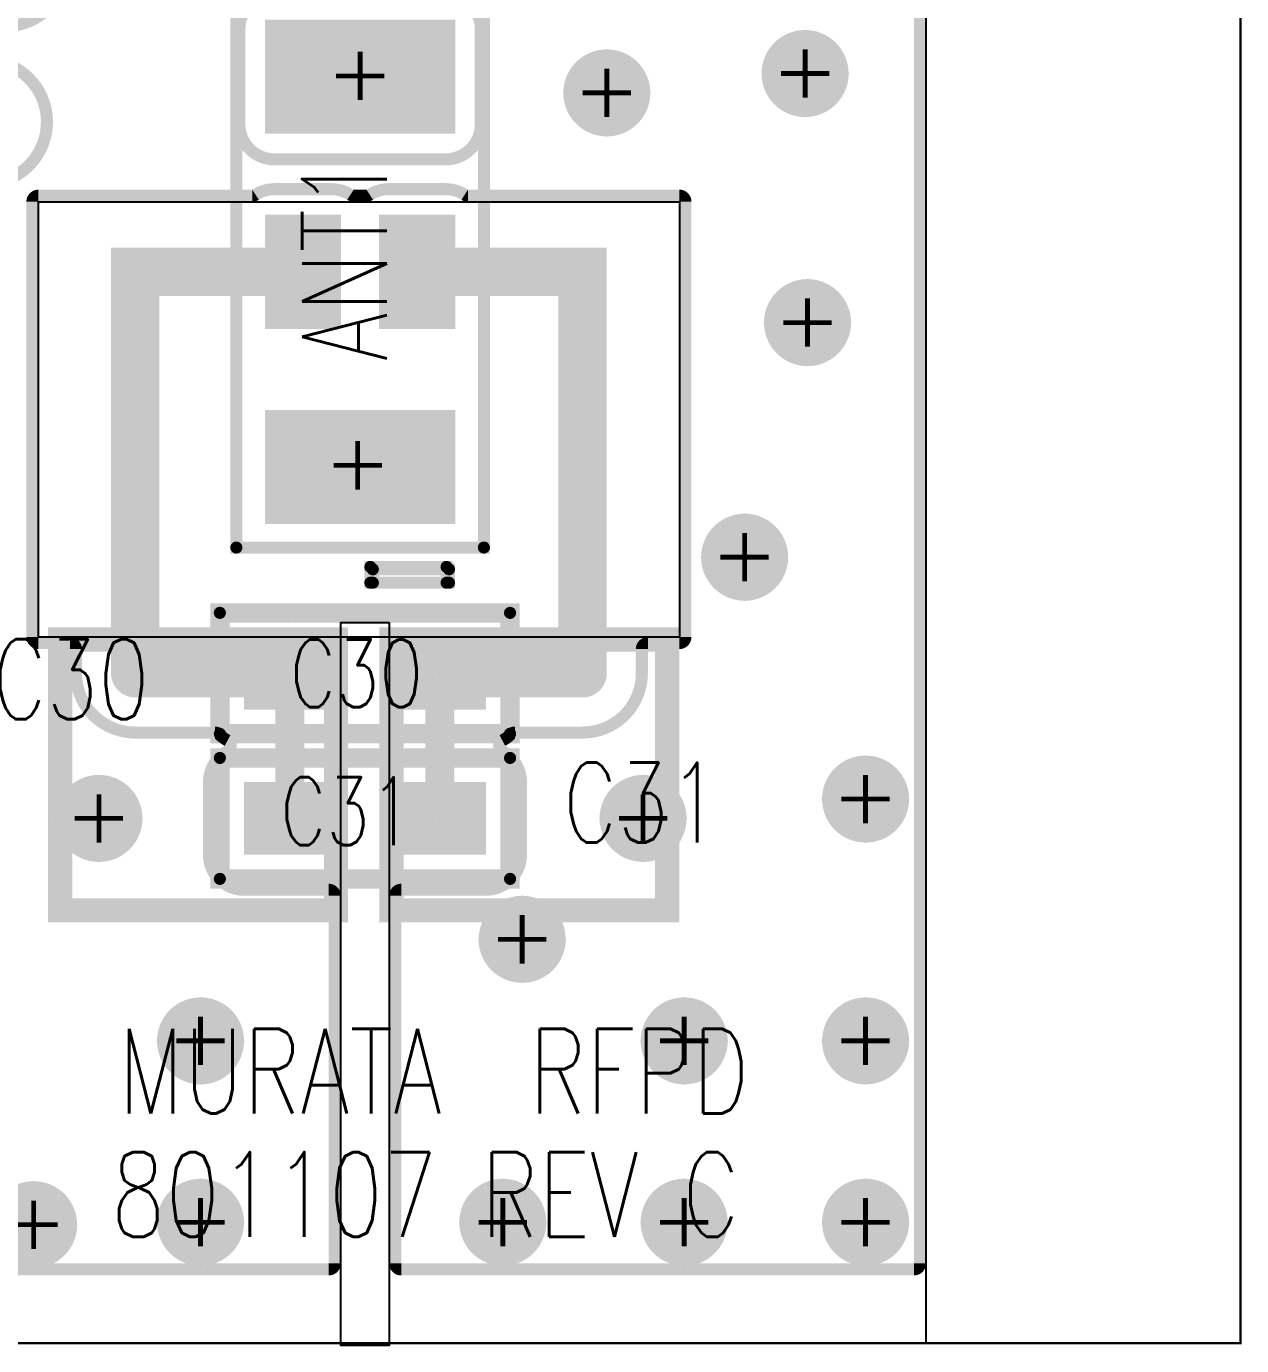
# Model space of a CAD drawing. Extents: x -0.08 to 4.16, y -0.29 to 1.7.
# Drawn here: x 3.653 to 4.155, y -0.001 to 0.544 of the extents above; entities that cross this region are included whole.
import ezdxf
from ezdxf.enums import TextEntityAlignment as Align

# ---------------------------------------------------------------- set-up
doc = ezdxf.new("R2010")
doc.units = 0
doc.header["$MEASUREMENT"] = 0
for name, pattern in [('KEEPOUT_00001000$0', [2, 1, 1]), ('SIG_11', [2, 1, 1]), ('SIG_40', [2, 1, 1]), ('SIG_41', [2, 1, 1]), ('SIG_42', [2, 1, 1]), ('SIG_43', [2, 1, 1])]:
    doc.linetypes.add(name, pattern=pattern)
doc.layers.get('0').update_dxf_attribs({"linetype": 'CONTINUOUS'})
for name, color, linetype in [('BOARD_OUTLINE_00', 130, 'CONTINUOUS'), ('COPPER_01', 34, 'CONTINUOUS'), ('DRIL_NPLTE_THRU_01', 34, 'CONTINUOUS'), ('DRIL_NPLTE_THRU_02', 136, 'CONTINUOUS'), ('DRIL_NPLTE_THRU_03', 136, 'CONTINUOUS'), ('DRIL_NPLTE_THRU_04', 146, 'CONTINUOUS'), ('DRIL_NPLTE_THRU_05', 106, 'CONTINUOUS'), ('DRIL_NPLTE_THRU_06', 253, 'CONTINUOUS'), ('DRIL_PLTE_THRU_01', 34, 'CONTINUOUS'), ('DRIL_PLTE_THRU_02', 136, 'CONTINUOUS'), ('DRIL_PLTE_THRU_03', 136, 'CONTINUOUS'), ('DRIL_PLTE_THRU_04', 146, 'CONTINUOUS'), ('DRIL_PLTE_THRU_05', 106, 'CONTINUOUS'), ('DRIL_PLTE_THRU_06', 253, 'CONTINUOUS'), ('DRIL_SYMBOL', 130, 'CONTINUOUS'), ('KEEPOUT_00', 1, 'CONTINUOUS'), ('PADS_BOT', 255, 'CONTINUOUS'), ('PADS_INNER', 43, 'CONTINUOUS'), ('PADS_TOP', 43, 'CONTINUOUS'), ('PADS_XR_121', 2, 'CONTINUOUS'), ('PADS_XR_123', 2, 'CONTINUOUS'), ('PART_NAME_126', 16, 'CONTINUOUS'), ('PART_NAME_127', 1, 'CONTINUOUS'), ('PART_TOP_2DLINE_126', 16, 'CONTINUOUS'), ('PART_TOP_2DLINE_127', 1, 'CONTINUOUS'), ('POUR_OUTLINE_01', 34, 'CONTINUOUS'), ('POUR_VIATHERM_01', 34, 'CONTINUOUS'), ('POUR_VOID_01', 34, 'CONTINUOUS'), ('TEXT_126', 231, 'CONTINUOUS'), ('TRACE_01', 34, 'CONTINUOUS'), ('VIAPTS', 2, 'CONTINUOUS')]:
    doc.layers.add(name, color=color, linetype=linetype)
doc.styles.add('W0$005', font='simplex', dxfattribs={"width": 0.75})

# ---------------------------------------------------------------- blocks, each defined once
blk = doc.blocks.new('BOARD_89')
at = {"layer": 'BOARD_OUTLINE_00', "const_width": 0.001}
blk.add_lwpolyline([(0, 0), (2.71, 0), (2.71, 0.278, -1), (2.804, 0.278), (2.804, 0), (4.155, 0), (4.155, 1.7), (2.804, 1.7), (2.804, 1.41629, -0.917938), (2.71068, 1.40832, -0.060287), (2.71, 1.422), (2.71, 1.7), (0, 1.7)], format="xyb", close=True, dxfattribs=at)
blk = doc.blocks.new('SMOOTH_0$01')
at = {"const_width": 0.005}
blk.add_lwpolyline([(-0.0025, 0, 1), (0.0025, 0, 1)], format="xyb", close=True, dxfattribs=at)
blk = doc.blocks.new('COPPER_118')
at = {"layer": 'COPPER_01', "const_width": 0.01}
blk.add_lwpolyline([(0, 0), (0, 0.112), (0.114, 0.112), (0.114, 0)], close=True, dxfattribs=at)
at = {"layer": 'COPPER_01'}
for p in [(0, 0.112), (0.114, 0.112), (0, 0), (0.114, 0)]:
    blk.add_blockref('SMOOTH_0$01', p, dxfattribs=at)
blk = doc.blocks.new('COPPER_119')
at = {"layer": 'COPPER_01', "const_width": 0.01}
blk.add_lwpolyline([(0, 0), (0, 0.112), (0.114, 0.112), (0.114, 0)], close=True, dxfattribs=at)
at = {"layer": 'COPPER_01'}
for p in [(0, 0.112), (0.114, 0.112), (0, 0), (0.114, 0)]:
    blk.add_blockref('SMOOTH_0$01', p, dxfattribs=at)
blk = doc.blocks.new('POUR_VOID_1998')
at = {"layer": 'POUR_VOID_01', "const_width": 0.005}
blk.add_lwpolyline([(17.68935, 6.08933, -1.339053), (17.69017, 6.04043, 0.370403), (17.68722, 6.03905, -0.101128), (17.68383, 6.03434, 0.438257), (17.68383, 6.03066, -0.084229), (17.68679, 6.02682, 0.276983), (17.689, 6.0255, -1.022258), (17.68788, 5.97452, 0.252128), (17.68574, 5.97349, -0.039207), (17.68427, 5.97176, 0.413192), (17.68427, 5.96824, -0.19846), (17.6885, 5.958), (17.6885, 5.92, -0.414214), (17.674, 5.9055), (17.644, 5.9055, -0.414214), (17.6295, 5.92), (17.6295, 5.92379, 0.534392), (17.62604, 5.9261, -0.098396), (17.6205, 5.925), (17.5955, 5.925, -0.414214), (17.581, 5.9395), (17.581, 5.9695, -0.072395), (17.5816, 5.97363, 0.658844), (17.57807, 5.97657, -0.118144), (17.5715, 5.975), (17.5415, 5.975, -0.131651), (17.53425, 5.97694, 0.267944), (17.53175, 5.97694, -0.131651), (17.5245, 5.975), (17.4945, 5.975, -0.294713), (17.48129, 5.98353, 0.294714), (17.47901, 5.985), (17.47831, 5.985, 0.153535), (17.47688, 5.98455, -1.917512), (17.47688, 6.02145, 0.153535), (17.47831, 6.021), (17.48008, 6.021, 0.258775), (17.4822, 6.02218, -0.258775), (17.4945, 6.029), (17.5245, 6.029, -0.131651), (17.53175, 6.02706, 0.267944), (17.53425, 6.02706, -0.131651), (17.5415, 6.029), (17.5715, 6.029, -0.177834), (17.58089, 6.02555, 0.41522), (17.58441, 6.02585, -0.158066), (17.59201, 6.03057, 0.782218), (17.59201, 6.03543, -0.152141), (17.58463, 6.0399, 0.37161), (17.5814, 6.04034, -0.14502), (17.5735, 6.038), (17.5435, 6.038, -0.131651), (17.53625, 6.03994, 0.267944), (17.53375, 6.03994, -0.131651), (17.5265, 6.038), (17.4965, 6.038, -0.261365), (17.48412, 6.04494, 0.413689), (17.48069, 6.04578, -1.778627), (17.48069, 6.08422, 0.413689), (17.48412, 6.08506, -0.261365), (17.4965, 6.092), (17.5265, 6.092, -0.131651), (17.53375, 6.09006, 0.267944), (17.53625, 6.09006, -0.131651), (17.5435, 6.092), (17.5735, 6.092, -0.078437), (17.57797, 6.0913, 0.562956), (17.5812, 6.09409, -0.041781), (17.581, 6.0965), (17.581, 6.1265, -0.414214), (17.5955, 6.141), (17.6205, 6.141, -0.098396), (17.62604, 6.1399, 0.534392), (17.6295, 6.14221), (17.6295, 6.145, -0.414214), (17.644, 6.1595), (17.674, 6.1595, -0.414214), (17.6885, 6.145), (17.6885, 6.107, -0.19846), (17.68427, 6.09676, 0.413192), (17.68427, 6.09324, -0.061508), (17.68645, 6.09043, 0.347441)], format="xyb", close=True, dxfattribs=at)
blk = doc.blocks.new('POUR_VOID_1996')
at = {"layer": 'POUR_VOID_01', "const_width": 0.005}
blk.add_lwpolyline([(17.89393, 6.03839), (17.89393, 5.99902, -0.414214), (17.87943, 5.98452), (17.80857, 5.98452, -0.414214), (17.79407, 5.99902), (17.79407, 6.03839, -0.414214), (17.80857, 6.05289), (17.87943, 6.05289, -0.414214)], format="xyb", close=True, dxfattribs=at)
blk = doc.blocks.new('POUR_OUTLINE_1995')
at = {"layer": 'POUR_OUTLINE_01', "const_width": 0.005}
blk.add_lwpolyline([(16.874, 5.5255), (17.831, 5.5255, 0.414214), (17.8335, 5.528), (17.8335, 5.68, 0.414214), (17.831, 5.6825), (17.796, 5.6825, -0.414214), (17.7815, 5.697), (17.7815, 5.727, -0.276978), (17.78918, 5.73979, 0.599987), (17.78918, 5.74421, -0.074423), (17.78573, 5.74676, 0.19936), (17.78396, 5.7475), (17.751, 5.7475, -0.414214), (17.7265, 5.772), (17.7265, 5.782, 0.414214), (17.724, 5.7845), (17.711, 5.7845, -0.414214), (17.7085, 5.787), (17.7085, 5.967, -0.414214), (17.711, 5.9695), (17.7994, 5.9695, 0.143399), (17.80075, 5.9699, -0.143398), (17.80857, 5.97219), (17.83219, 5.97219, -0.143398), (17.84001, 5.9699, 0.143399), (17.84136, 5.9695), (17.84664, 5.9695, 0.143399), (17.84799, 5.9699, -0.143398), (17.85581, 5.97219), (17.87943, 5.97219, -0.143398), (17.88725, 5.9699, 0.143399), (17.8886, 5.9695), (17.976, 5.9695, -0.414214), (17.9785, 5.967), (17.9785, 5.787, -0.414214), (17.976, 5.7845), (17.963, 5.7845, 0.414214), (17.9605, 5.782), (17.9605, 5.772, -0.414214), (17.936, 5.7475), (17.90804, 5.7475, 0.19936), (17.90627, 5.74676, -0.074423), (17.90282, 5.74421, 0.599987), (17.90282, 5.73979, -0.276978), (17.9105, 5.727), (17.9105, 5.697, -0.414214), (17.896, 5.6825), (17.861, 5.6825, 0.414214), (17.8585, 5.68), (17.8585, 5.528, 0.414214), (17.861, 5.5255), (18.073, 5.5255, 0.414214), (18.0755, 5.528), (18.0755, 6.78886, 0.0145)], format="xyb", dxfattribs=at)
for name in ['POUR_VOID_1998', 'POUR_VOID_1996']:
    blk.add_blockref(name, (0, 0))
blk = doc.blocks.new('POUR_VIATHERM_2095')
at = {"layer": 'POUR_VIATHERM_01'}
for points in [[(17.946, 6.03), (17.946, 6.03)], [(17.928, 6.012), (17.928, 6.012)], [(17.964, 6.012), (17.964, 6.012)], [(17.946, 5.994), (17.946, 5.994)]]:
    blk.add_lwpolyline(points, dxfattribs=at)
blk = doc.blocks.new('POUR_VIATHERM_2098')
at = {"layer": 'POUR_VIATHERM_01'}
for points in [[(18.028, 6.038), (18.028, 6.038)], [(18.01, 6.02), (18.01, 6.02)], [(18.046, 6.02), (18.046, 6.02)], [(18.028, 6.002), (18.028, 6.002)]]:
    blk.add_lwpolyline(points, dxfattribs=at)
blk = doc.blocks.new('POUR_VIATHERM_2099')
at = {"layer": 'POUR_VIATHERM_01'}
for points in [[(18.029, 5.935), (18.029, 5.935)], [(18.011, 5.917), (18.011, 5.917)], [(18.047, 5.917), (18.047, 5.917)], [(18.029, 5.899), (18.029, 5.899)]]:
    blk.add_lwpolyline(points, dxfattribs=at)
blk = doc.blocks.new('POUR_VIATHERM_2122')
at = {"layer": 'POUR_VIATHERM_01'}
for points in [[(17.961, 5.73), (17.961, 5.73)], [(17.943, 5.712), (17.943, 5.712)], [(17.979, 5.712), (17.979, 5.712)], [(17.961, 5.694), (17.961, 5.694)]]:
    blk.add_lwpolyline(points, dxfattribs=at)
blk = doc.blocks.new('POUR_VIATHERM_2125')
at = {"layer": 'POUR_VIATHERM_01'}
for points in [[(17.736, 5.73), (17.736, 5.73)], [(17.718, 5.712), (17.718, 5.712)], [(17.754, 5.712), (17.754, 5.712)], [(17.736, 5.694), (17.736, 5.694)]]:
    blk.add_lwpolyline(points, dxfattribs=at)
blk = doc.blocks.new('POUR_VIATHERM_2140')
at = {"layer": 'POUR_VIATHERM_01'}
for points in [[(18.003, 5.838), (18.003, 5.838)], [(17.985, 5.82), (17.985, 5.82)], [(18.021, 5.82), (18.021, 5.82)], [(18.003, 5.802), (18.003, 5.802)]]:
    blk.add_lwpolyline(points, dxfattribs=at)
blk = doc.blocks.new('POUR_VIATHERM_2143')
at = {"layer": 'POUR_VIATHERM_01'}
for points in [[(17.978, 5.638), (17.978, 5.638)], [(17.96, 5.62), (17.96, 5.62)], [(17.996, 5.62), (17.996, 5.62)], [(17.978, 5.602), (17.978, 5.602)]]:
    blk.add_lwpolyline(points, dxfattribs=at)
blk = doc.blocks.new('POUR_VIATHERM_2144')
at = {"layer": 'POUR_VIATHERM_01'}
for points in [[(17.911, 5.68), (17.911, 5.68)], [(17.893, 5.662), (17.893, 5.662)], [(17.929, 5.662), (17.929, 5.662)], [(17.911, 5.644), (17.911, 5.644)]]:
    blk.add_lwpolyline(points, dxfattribs=at)
blk = doc.blocks.new('POUR_VIATHERM_2146')
at = {"layer": 'POUR_VIATHERM_01'}
for points in [[(18.053, 5.738), (18.053, 5.738)], [(18.035, 5.72), (18.035, 5.72)], [(18.071, 5.72), (18.071, 5.72)], [(18.053, 5.702), (18.053, 5.702)]]:
    blk.add_lwpolyline(points, dxfattribs=at)
blk = doc.blocks.new('POUR_VIATHERM_2147')
at = {"layer": 'POUR_VIATHERM_01'}
for points in [[(17.778, 5.638), (17.778, 5.638)], [(17.76, 5.62), (17.76, 5.62)], [(17.796, 5.62), (17.796, 5.62)], [(17.778, 5.602), (17.778, 5.602)]]:
    blk.add_lwpolyline(points, dxfattribs=at)
blk = doc.blocks.new('POUR_VIATHERM_2148')
at = {"layer": 'POUR_VIATHERM_01'}
for points in [[(17.778, 5.563), (17.778, 5.563)], [(17.76, 5.545), (17.76, 5.545)], [(17.796, 5.545), (17.796, 5.545)], [(17.778, 5.527), (17.778, 5.527)]]:
    blk.add_lwpolyline(points, dxfattribs=at)
blk = doc.blocks.new('POUR_VIATHERM_2149')
at = {"layer": 'POUR_VIATHERM_01'}
for points in [[(17.709, 5.562), (17.709, 5.562)], [(17.691, 5.544), (17.691, 5.544)], [(17.727, 5.544), (17.727, 5.544)], [(17.709, 5.526), (17.709, 5.526)]]:
    blk.add_lwpolyline(points, dxfattribs=at)
blk = doc.blocks.new('POUR_VIATHERM_2304')
at = {"layer": 'POUR_VIATHERM_01'}
for points in [[(17.903, 5.563), (17.903, 5.563)], [(17.885, 5.545), (17.885, 5.545)], [(17.921, 5.545), (17.921, 5.545)], [(17.903, 5.527), (17.903, 5.527)]]:
    blk.add_lwpolyline(points, dxfattribs=at)
blk = doc.blocks.new('POUR_VIATHERM_2305')
at = {"layer": 'POUR_VIATHERM_01'}
for points in [[(17.978, 5.563), (17.978, 5.563)], [(17.96, 5.545), (17.96, 5.545)], [(17.996, 5.545), (17.996, 5.545)], [(17.978, 5.527), (17.978, 5.527)]]:
    blk.add_lwpolyline(points, dxfattribs=at)
blk = doc.blocks.new('POUR_VIATHERM_2306')
at = {"layer": 'POUR_VIATHERM_01'}
for points in [[(18.053, 5.563), (18.053, 5.563)], [(18.035, 5.545), (18.035, 5.545)], [(18.071, 5.545), (18.071, 5.545)], [(18.053, 5.527), (18.053, 5.527)]]:
    blk.add_lwpolyline(points, dxfattribs=at)
blk = doc.blocks.new('POUR_VIATHERM_2307')
at = {"layer": 'POUR_VIATHERM_01'}
for points in [[(18.053, 5.638), (18.053, 5.638)], [(18.035, 5.62), (18.035, 5.62)], [(18.071, 5.62), (18.071, 5.62)], [(18.053, 5.602), (18.053, 5.602)]]:
    blk.add_lwpolyline(points, dxfattribs=at)
blk = doc.blocks.new('POUR_HEADER_1')
for name in ['POUR_OUTLINE_1995', 'POUR_VIATHERM_2098', 'POUR_VIATHERM_2095', 'POUR_VIATHERM_2099', 'POUR_VIATHERM_2140', 'POUR_VIATHERM_2146', 'POUR_VIATHERM_2125', 'POUR_VIATHERM_2122', 'POUR_VIATHERM_2144', 'POUR_VIATHERM_2147', 'POUR_VIATHERM_2143', 'POUR_VIATHERM_2307', 'POUR_VIATHERM_2149', 'POUR_VIATHERM_2148', 'POUR_VIATHERM_2304', 'POUR_VIATHERM_2305', 'POUR_VIATHERM_2306']:
    blk.add_blockref(name, (-17.378, -6.845))
blk = doc.blocks.new('KEEPOUT_10')
at = {"layer": 'KEEPOUT_00', "linetype": 'KEEPOUT_00001000$0'}
blk.add_lwpolyline([(-0.029, 0.917), (0.101, 0.917), (0.101, -0.783), (-0.029, -0.783)], close=True, dxfattribs=at)
blk = doc.blocks.new('KEEPOUT_11')
at = {"layer": 'KEEPOUT_00', "linetype": 'KEEPOUT_00001000$0'}
blk.add_lwpolyline([(0.048, 0.06), (0.048, -0.12), (-0.217, -0.12), (-0.217, 0.06)], close=True, dxfattribs=at)
blk = doc.blocks.new('KEEPOUT_91')
at = {"layer": 'KEEPOUT_00', "linetype": 'KEEPOUT_00001000$0'}
blk.add_lwpolyline([(-0.019, 0), (-0.019, -0.299), (-0.039, -0.299), (-0.039, 0)], close=True, dxfattribs=at)
blk = doc.blocks.new('SMOOTH_0$005')
at = {"const_width": 0.0025}
blk.add_lwpolyline([(-0.00125, 0, 1), (0.00125, 0, 1)], format="xyb", close=True, dxfattribs=at)
blk = doc.blocks.new('PART_BODY_TOP_64')
at = {"layer": 'PART_TOP_2DLINE_126', "const_width": 0.005}
for points in [[(-0.114, -0.05118), (0.113, -0.05118), (0.113, 0.05118), (-0.114, 0.05118)], [(-0.122, -0.03575), (-0.12855, -0.03575), (-0.12855, -0.00425), (-0.122, -0.00425)]]:
    blk.add_lwpolyline(points, close=True, dxfattribs=at)
at = {"layer": 'PART_TOP_2DLINE_127', "const_width": 0.005}
for points in [[(-0.114, -0.05118), (0.113, -0.05118), (0.113, 0.05118), (-0.114, 0.05118)], [(-0.123, -0.03675), (-0.12855, -0.03675), (-0.12855, -0.00525), (-0.123, -0.00525)]]:
    blk.add_lwpolyline(points, close=True, dxfattribs=at)
at = {"layer": 'PART_TOP_2DLINE_126'}
for p in [(-0.114, 0.05118), (0.113, 0.05118), (-0.12855, -0.00425), (-0.122, -0.00425), (-0.12855, -0.03575), (-0.122, -0.03575), (-0.114, -0.05118), (0.113, -0.05118)]:
    blk.add_blockref('SMOOTH_0$005', p, dxfattribs=at)
at = {"layer": 'PART_TOP_2DLINE_127'}
for p in [(-0.114, 0.05118), (0.113, 0.05118), (-0.12855, -0.00525), (-0.123, -0.00525), (-0.12855, -0.03675), (-0.123, -0.03675), (-0.114, -0.05118), (0.113, -0.05118)]:
    blk.add_blockref('SMOOTH_0$005', p, dxfattribs=at)
blk = doc.blocks.new('DRIL_HOLE_0')
blk.add_lwpolyline([(0, 0, 1), (0, 0, 1)], format="xyb", close=True)
blk = doc.blocks.new('PAD_5')
blk.add_lwpolyline([(0, 0, 1), (0, 0, 1)], format="xyb", close=True)
blk = doc.blocks.new('PAD_6')
at = {"const_width": 0.04724}
blk.add_lwpolyline([(-0.03937, 0), (0.03937, 0)], dxfattribs=at)
blk = doc.blocks.new('PAD_7')
at = {"const_width": 0.0315}
blk.add_lwpolyline([(-0.03543, 0), (0.03543, 0)], dxfattribs=at)
blk = doc.blocks.new('PAD_8')
at = {"const_width": 0.03937}
blk.add_lwpolyline([(-0.03543, 0), (0.03543, 0)], dxfattribs=at)
blk = doc.blocks.new('STK_TOP_184')
at = {"layer": 'DRIL_PLTE_THRU_01'}
blk.add_blockref('DRIL_HOLE_0', (0, 0), dxfattribs=at)
at = {"layer": 'DRIL_PLTE_THRU_02'}
blk.add_blockref('DRIL_HOLE_0', (0, 0), dxfattribs=at)
at = {"layer": 'DRIL_PLTE_THRU_03'}
blk.add_blockref('DRIL_HOLE_0', (0, 0), dxfattribs=at)
at = {"layer": 'DRIL_PLTE_THRU_04'}
blk.add_blockref('DRIL_HOLE_0', (0, 0), dxfattribs=at)
at = {"layer": 'DRIL_PLTE_THRU_05'}
blk.add_blockref('DRIL_HOLE_0', (0, 0), dxfattribs=at)
at = {"layer": 'DRIL_PLTE_THRU_06'}
blk.add_blockref('DRIL_HOLE_0', (0, 0), dxfattribs=at)
at = {"layer": 'PADS_BOT'}
blk.add_blockref('PAD_5', (0, 0), dxfattribs=at)
at = {"layer": 'PADS_INNER'}
blk.add_blockref('PAD_5', (0, 0), dxfattribs=at)
at = {"layer": 'PADS_TOP', "rotation": 90}
blk.add_blockref('PAD_8', (0, 0), dxfattribs=at)
at = {"layer": 'PADS_XR_121', "rotation": 90}
blk.add_blockref('PAD_6', (0, 0), dxfattribs=at)
at = {"layer": 'PADS_XR_123', "rotation": 90}
blk.add_blockref('PAD_7', (0, 0), dxfattribs=at)
blk = doc.blocks.new('PAD_9')
at = {"const_width": 0.0315}
blk.add_lwpolyline([(-0.02362, 0), (0.02362, 0)], dxfattribs=at)
blk = doc.blocks.new('PAD_10')
at = {"const_width": 0.01969}
blk.add_lwpolyline([(-0.01772, 0), (0.01772, 0)], dxfattribs=at)
blk = doc.blocks.new('PAD_11')
at = {"const_width": 0.02362}
blk.add_lwpolyline([(-0.01969, 0), (0.01969, 0)], dxfattribs=at)
blk = doc.blocks.new('STK_TOP_183')
at = {"layer": 'DRIL_NPLTE_THRU_01'}
blk.add_blockref('DRIL_HOLE_0', (0, 0), dxfattribs=at)
at = {"layer": 'DRIL_NPLTE_THRU_02'}
blk.add_blockref('DRIL_HOLE_0', (0, 0), dxfattribs=at)
at = {"layer": 'DRIL_NPLTE_THRU_03'}
blk.add_blockref('DRIL_HOLE_0', (0, 0), dxfattribs=at)
at = {"layer": 'DRIL_NPLTE_THRU_04'}
blk.add_blockref('DRIL_HOLE_0', (0, 0), dxfattribs=at)
at = {"layer": 'DRIL_NPLTE_THRU_05'}
blk.add_blockref('DRIL_HOLE_0', (0, 0), dxfattribs=at)
at = {"layer": 'DRIL_NPLTE_THRU_06'}
blk.add_blockref('DRIL_HOLE_0', (0, 0), dxfattribs=at)
at = {"layer": 'PADS_BOT'}
blk.add_blockref('PAD_5', (0, 0), dxfattribs=at)
at = {"layer": 'PADS_INNER'}
blk.add_blockref('PAD_5', (0, 0), dxfattribs=at)
at = {"layer": 'PADS_TOP'}
blk.add_blockref('PAD_11', (0, 0), dxfattribs=at)
at = {"layer": 'PADS_XR_121'}
blk.add_blockref('PAD_9', (0, 0), dxfattribs=at)
at = {"layer": 'PADS_XR_123'}
blk.add_blockref('PAD_10', (0, 0), dxfattribs=at)
blk = doc.blocks.new('SYM_TOP_14')
for name, p in [('STK_TOP_184', (-0.08071, 0)), ('STK_TOP_184', (0.08071, 0)), ('PART_BODY_TOP_64', (0, 0)), ('STK_TOP_183', (0, 0.02362)), ('STK_TOP_183', (0, -0.02362))]:
    blk.add_blockref(name, p)
blk = doc.blocks.new('PART_TOP_1')
blk.add_blockref('SYM_TOP_14', (0, 0))
at = {"layer": 'PART_NAME_126', "style": 'W0$005', "width": 0.75}
blk.add_text('ANT1', height=0.035, rotation=270, dxfattribs=at).set_placement((0.142, 0.043))
at = {"layer": 'PART_NAME_127', "style": 'W0$005', "width": 0.75}
blk.add_text('ANT1', height=0.035, dxfattribs=at).set_placement((-0.037, 0.024), align=Align.TOP_LEFT)
blk = doc.blocks.new('SMOOTH_0$008')
at = {"const_width": 0.004}
blk.add_lwpolyline([(-0.002, 0, 1), (0.002, 0, 1)], format="xyb", close=True, dxfattribs=at)
blk = doc.blocks.new('PART_BODY_TOP_68')
at = {"layer": 'PART_TOP_2DLINE_126', "const_width": 0.008}
for points in [[(-0.032, 0.025), (-0.06, 0.025), (-0.06, -0.025), (-0.03, -0.025)], [(0.03, 0.025), (-0.03, 0.025)], [(0.031, 0.025), (0.06, 0.025), (0.06, -0.025), (0.031, -0.025)], [(-0.03, -0.025), (0.03, -0.025)]]:
    blk.add_lwpolyline(points, dxfattribs=at)
at = {"layer": 'PART_TOP_2DLINE_127', "const_width": 0.005}
blk.add_lwpolyline([(-0.06, -0.025), (-0.06, 0.025), (0.06, 0.025), (0.06, -0.025)], close=True, dxfattribs=at)
at = {"layer": 'PART_TOP_2DLINE_126'}
for p in [(-0.06, 0.025), (-0.032, 0.025), (-0.03, 0.025), (0.03, 0.025), (0.031, 0.025), (0.06, 0.025), (-0.06, -0.025), (-0.03, -0.025), (-0.03, -0.025), (0.03, -0.025), (0.031, -0.025), (0.06, -0.025)]:
    blk.add_blockref('SMOOTH_0$008', p, dxfattribs=at)
at = {"layer": 'PART_TOP_2DLINE_127'}
for p in [(-0.06, 0.025), (0.06, 0.025), (-0.06, -0.025), (0.06, -0.025)]:
    blk.add_blockref('SMOOTH_0$005', p, dxfattribs=at)
blk = doc.blocks.new('PAD_0')
blk.add_lwpolyline([(0, 0), (0, 0)])
blk = doc.blocks.new('PAD_20')
at = {"const_width": 0.03}
blk.add_lwpolyline([(-0.019, 0), (0.019, 0)], dxfattribs=at)
blk = doc.blocks.new('STK_TOP_69')
at = {"layer": 'DRIL_NPLTE_THRU_01'}
blk.add_blockref('DRIL_HOLE_0', (0, 0), dxfattribs=at)
at = {"layer": 'DRIL_NPLTE_THRU_02'}
blk.add_blockref('DRIL_HOLE_0', (0, 0), dxfattribs=at)
at = {"layer": 'DRIL_NPLTE_THRU_03'}
blk.add_blockref('DRIL_HOLE_0', (0, 0), dxfattribs=at)
at = {"layer": 'DRIL_NPLTE_THRU_04'}
blk.add_blockref('DRIL_HOLE_0', (0, 0), dxfattribs=at)
at = {"layer": 'DRIL_NPLTE_THRU_05'}
blk.add_blockref('DRIL_HOLE_0', (0, 0), dxfattribs=at)
at = {"layer": 'DRIL_NPLTE_THRU_06'}
blk.add_blockref('DRIL_HOLE_0', (0, 0), dxfattribs=at)
at = {"layer": 'PADS_BOT'}
blk.add_blockref('PAD_0', (0, 0), dxfattribs=at)
at = {"layer": 'PADS_INNER'}
blk.add_blockref('PAD_0', (0, 0), dxfattribs=at)
at = {"layer": 'PADS_TOP'}
blk.add_blockref('PAD_20', (0, 0), dxfattribs=at)
at = {"layer": 'PADS_XR_121'}
blk.add_blockref('PAD_20', (0, 0), dxfattribs=at)
at = {"layer": 'PADS_XR_123'}
blk.add_blockref('PAD_20', (0, 0), dxfattribs=at)
blk = doc.blocks.new('SYM_TOP_18')
for name, p in [('PART_BODY_TOP_68', (0, 0)), ('STK_TOP_69', (-0.031, 0)), ('STK_TOP_69', (0.031, 0))]:
    blk.add_blockref(name, p)
blk = doc.blocks.new('PART_TOP_26')
blk.add_blockref('SYM_TOP_18', (0, 0))
at = {"layer": 'PART_NAME_126', "style": 'W0$005', "width": 0.75}
blk.add_text('C30', height=0.03311, rotation=180, dxfattribs=at).set_placement((0.154, 0.019))
at = {"layer": 'PART_NAME_127', "style": 'W0$005', "width": 0.75}
blk.add_text('C30', height=0.028, rotation=180, dxfattribs=at).set_placement((0.0035, 0), align=Align.MIDDLE_CENTER)
blk = doc.blocks.new('PART_TOP_27')
blk.add_blockref('SYM_TOP_18', (0, 0))
at = {"layer": 'PART_NAME_126', "style": 'W0$005', "width": 0.75}
blk.add_text('C31', height=0.03311, rotation=180, dxfattribs=at).set_placement((-0.082, 0.01))
at = {"layer": 'PART_NAME_127', "style": 'W0$005', "width": 0.75}
blk.add_text('C31', height=0.028, rotation=180, dxfattribs=at).set_placement((0.0075, -0.003), align=Align.MIDDLE_CENTER)
blk = doc.blocks.new('SMOOTH_0$012')
at = {"const_width": 0.006}
blk.add_lwpolyline([(-0.003, 0, 1), (0.003, 0, 1)], format="xyb", close=True, dxfattribs=at)
blk = doc.blocks.new('SMOOTH_0$02')
at = {"const_width": 0.01}
blk.add_lwpolyline([(-0.005, 0, 1), (0.005, 0, 1)], format="xyb", close=True, dxfattribs=at)
blk = doc.blocks.new('DRIL_SYMBOL_0$018')
at = {"layer": 'DRIL_SYMBOL', "const_width": 0.002}
for points in [[(0, -0.01), (0, 0.01)], [(-0.01, 0), (0.01, 0)]]:
    blk.add_lwpolyline(points, dxfattribs=at)
blk = doc.blocks.new('DRIL_HOLE_0$018')
at = {"const_width": 0.009}
blk.add_lwpolyline([(-0.0045, 0, 1), (0.0045, 0, 1)], format="xyb", close=True, dxfattribs=at)
blk.add_blockref('DRIL_SYMBOL_0$018', (0, 0))
blk = doc.blocks.new('PAD_54')
at = {"const_width": 0.018}
blk.add_lwpolyline([(0, -0.009, 1), (0, 0.009, 1)], format="xyb", close=True, dxfattribs=at)
blk = doc.blocks.new('STK_TOP_10')
at = {"layer": 'DRIL_PLTE_THRU_01'}
blk.add_blockref('DRIL_HOLE_0$018', (0, 0), dxfattribs=at)
at = {"layer": 'DRIL_PLTE_THRU_02'}
blk.add_blockref('DRIL_HOLE_0$018', (0, 0), dxfattribs=at)
at = {"layer": 'DRIL_PLTE_THRU_03'}
blk.add_blockref('DRIL_HOLE_0$018', (0, 0), dxfattribs=at)
at = {"layer": 'DRIL_PLTE_THRU_04'}
blk.add_blockref('DRIL_HOLE_0$018', (0, 0), dxfattribs=at)
at = {"layer": 'DRIL_PLTE_THRU_05'}
blk.add_blockref('DRIL_HOLE_0$018', (0, 0), dxfattribs=at)
at = {"layer": 'DRIL_PLTE_THRU_06'}
blk.add_blockref('DRIL_HOLE_0$018', (0, 0), dxfattribs=at)
at = {"layer": 'PADS_BOT'}
blk.add_blockref('PAD_54', (0, 0), dxfattribs=at)
at = {"layer": 'PADS_INNER'}
blk.add_blockref('PAD_54', (0, 0), dxfattribs=at)
at = {"layer": 'PADS_TOP'}
blk.add_blockref('PAD_54', (0, 0), dxfattribs=at)
blk = doc.blocks.new('SYM_TOP_10')
blk.add_blockref('STK_TOP_10', (0, 0))
blk = doc.blocks.new('DRIL_SYMBOL_0$008')
at = {"layer": 'DRIL_SYMBOL', "const_width": 0.002}
for points in [[(0, -0.01), (0, 0.01)], [(-0.01, 0), (0.01, 0)]]:
    blk.add_lwpolyline(points, dxfattribs=at)
blk = doc.blocks.new('DRIL_HOLE_0$008')
at = {"const_width": 0.004}
blk.add_lwpolyline([(-0.002, 0, 1), (0.002, 0, 1)], format="xyb", close=True, dxfattribs=at)
blk.add_blockref('DRIL_SYMBOL_0$008', (0, 0))
blk = doc.blocks.new('PAD_79')
at = {"const_width": 0.012}
blk.add_lwpolyline([(0, -0.006, 1), (0, 0.006, 1)], format="xyb", close=True, dxfattribs=at)
blk = doc.blocks.new('PAD_80')
at = {"const_width": 0.011}
blk.add_lwpolyline([(0, -0.0055, 1), (0, 0.0055, 1)], format="xyb", close=True, dxfattribs=at)
blk = doc.blocks.new('STK_TOP_129')
at = {"layer": 'DRIL_PLTE_THRU_01'}
blk.add_blockref('DRIL_HOLE_0$008', (0, 0), dxfattribs=at)
at = {"layer": 'DRIL_PLTE_THRU_02'}
blk.add_blockref('DRIL_HOLE_0$008', (0, 0), dxfattribs=at)
at = {"layer": 'DRIL_PLTE_THRU_03'}
blk.add_blockref('DRIL_HOLE_0$008', (0, 0), dxfattribs=at)
at = {"layer": 'DRIL_PLTE_THRU_04'}
blk.add_blockref('DRIL_HOLE_0$008', (0, 0), dxfattribs=at)
at = {"layer": 'DRIL_PLTE_THRU_05'}
blk.add_blockref('DRIL_HOLE_0$008', (0, 0), dxfattribs=at)
at = {"layer": 'DRIL_PLTE_THRU_06'}
blk.add_blockref('DRIL_HOLE_0$008', (0, 0), dxfattribs=at)
at = {"layer": 'PADS_BOT'}
blk.add_blockref('PAD_79', (0, 0), dxfattribs=at)
at = {"layer": 'PADS_INNER'}
blk.add_blockref('PAD_79', (0, 0), dxfattribs=at)
at = {"layer": 'PADS_TOP'}
blk.add_blockref('PAD_80', (0, 0), dxfattribs=at)
blk = doc.blocks.new('SYM_TOP_11')
blk.add_blockref('STK_TOP_129', (0, 0))

msp = doc.modelspace()

# ---------------------------------------------------------------- linework, layer by layer
at = {"layer": 'TRACE_01', "linetype": 'SIG_40', "const_width": 0.012}
msp.add_lwpolyline([(3.791, 0.52371), (3.791, 0.524)], dxfattribs=at)
at = {"layer": 'TRACE_01', "linetype": 'SIG_42'}
for points, const_width in [([(3.698, 0.277), (3.698, 0.443), (3.76738, 0.443)], 0.02), ([(3.698, 0.277), (3.762, 0.277)], 0.02), ([(3.762, 0.217), (3.762, 0.277)], 0.012)]:
    msp.add_lwpolyline(points, dxfattribs=dict(at, const_width=const_width))
at = {"layer": 'TRACE_01', "linetype": 'SIG_43'}
for points, const_width in [([(3.81462, 0.443), (3.883, 0.443), (3.883, 0.277)], 0.02), ([(3.824, 0.277), (3.883, 0.277)], 0.02), ([(3.824, 0.217), (3.824, 0.277)], 0.012)]:
    msp.add_lwpolyline(points, dxfattribs=dict(at, const_width=const_width))
at = {"layer": 'TRACE_01', "linetype": 'SIG_41', "const_width": 0.012}
msp.add_lwpolyline([(3.79, 0.363), (3.791, 0.36229)], dxfattribs=at)

# ---------------------------------------------------------------- block references
for name, p in [('BOARD_89', (0, 0)), ('KEEPOUT_10', (4.054, 0.783)), ('KEEPOUT_11', (3.875, 0.412)), ('KEEPOUT_91', (3.822, 0.298))]:
    msp.add_blockref(name, p)
at = {"linetype": 'SIG_11'}
for name, p in [('POUR_HEADER_1', (3.325, 1.35)), ('COPPER_118', (3.667, 0.179)), ('COPPER_119', (3.804, 0.179))]:
    msp.add_blockref(name, p, dxfattribs=at)
for name, p, rotation in [('PART_TOP_1', (3.791, 0.443), 90), ('PART_TOP_26', (3.793, 0.277), 180), ('PART_TOP_27', (3.793, 0.217), 180)]:
    msp.add_blockref(name, p, dxfattribs=dict(rotation=rotation))
at = {"layer": 'TRACE_01'}
for name, p in [('SMOOTH_0$012', (3.791, 0.524)), ('SMOOTH_0$012', (3.791, 0.52371)), ('SMOOTH_0$02', (3.698, 0.443)), ('SMOOTH_0$02', (3.76738, 0.443)), ('SMOOTH_0$02', (3.81462, 0.443)), ('SMOOTH_0$02', (3.883, 0.443)), ('SMOOTH_0$012', (3.79, 0.363)), ('SMOOTH_0$012', (3.791, 0.36229)), ('SMOOTH_0$02', (3.698, 0.277)), ('SMOOTH_0$02', (3.698, 0.277)), ('SMOOTH_0$02', (3.762, 0.277)), ('SMOOTH_0$02', (3.824, 0.277)), ('SMOOTH_0$02', (3.883, 0.277)), ('SMOOTH_0$02', (3.883, 0.277)), ('SMOOTH_0$012', (3.762, 0.277)), ('SMOOTH_0$012', (3.824, 0.277)), ('SMOOTH_0$012', (3.762, 0.217)), ('SMOOTH_0$012', (3.824, 0.217))]:
    msp.add_blockref(name, p, dxfattribs=at)
at = {"layer": 'VIAPTS', "linetype": 'SIG_11'}
for p in [(3.975, 0.525), (3.893, 0.517), (3.976, 0.422), (3.95, 0.325), (4, 0.225), (3.683, 0.217), (3.908, 0.217), (3.858, 0.167), (3.725, 0.125), (3.925, 0.125), (4, 0.125), (3.656, 0.049), (3.725, 0.05), (3.85, 0.05), (3.925, 0.05), (4, 0.05)]:
    msp.add_blockref('SYM_TOP_10', p, dxfattribs=at)
at = {"layer": 'VIAPTS', "linetype": 'SIG_40'}
msp.add_blockref('SYM_TOP_11', (3.791, 0.524), dxfattribs=at)
at = {"layer": 'VIAPTS', "linetype": 'SIG_41'}
msp.add_blockref('SYM_TOP_11', (3.79, 0.363), dxfattribs=at)

# ---------------------------------------------------------------- texts
at = {"layer": 'TEXT_126', "style": 'W0$005', "width": 0.75}
for s, p in [('MURATA  RFPD', (3.691, 0.095)), ('801107 REV C', (3.688, 0.044))]:
    msp.add_text(s, height=0.035, dxfattribs=at).set_placement(p)

doc.saveas('drawing.dxf')
